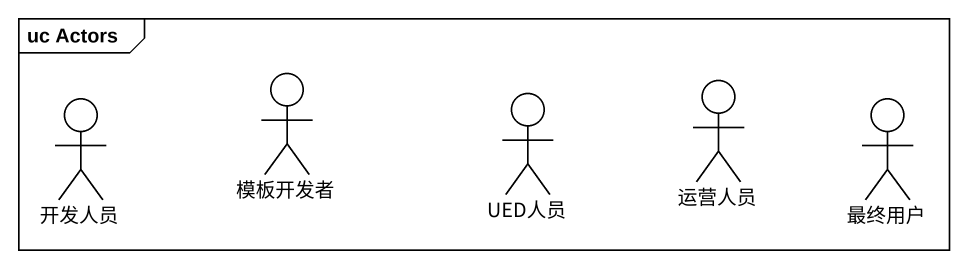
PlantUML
@startuml
mainframe uc Actors
actor 开发人员
actor 模板开发者
actor UED人员
actor 运营人员
actor 最终用户
@enduml
